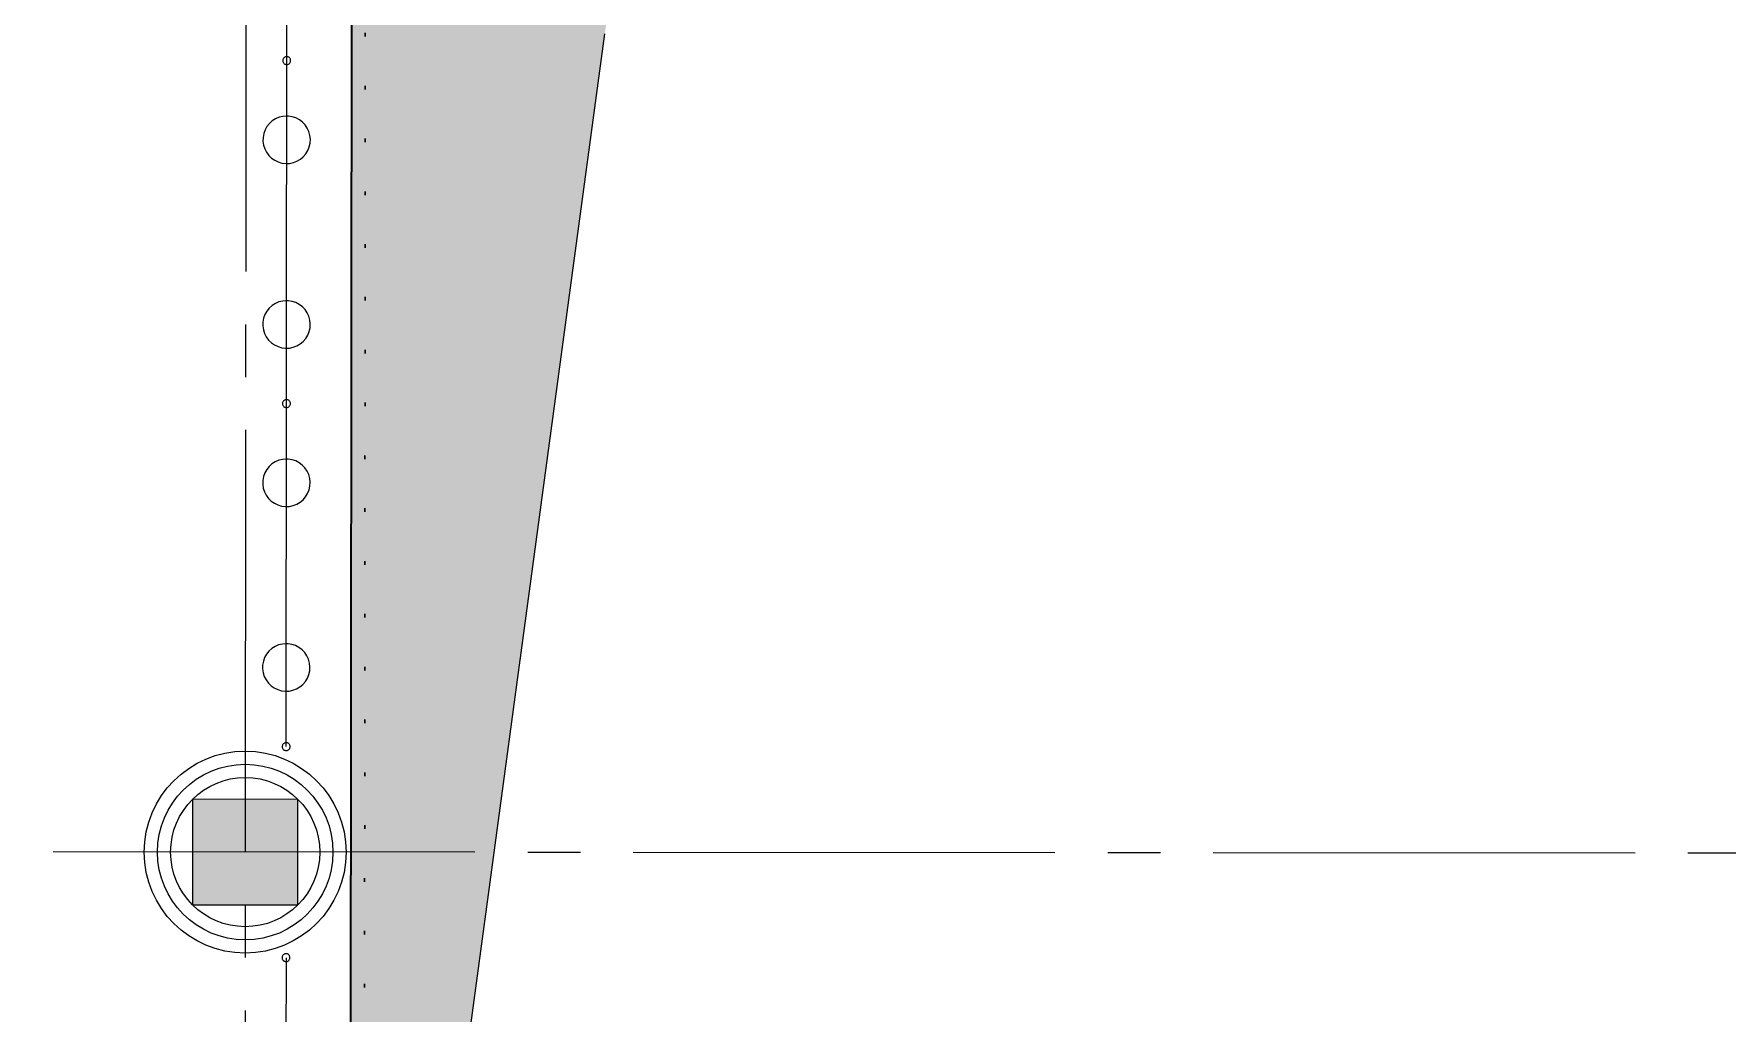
# Model space of a CAD drawing. Header units: millimetres. Extents: x 1949 to 134543, y 1145 to 48705.
# Drawn here: x 114829 to 118040, y 33158 to 35014 of the extents above; entities that cross this region are included whole.
import ezdxf

# ---------------------------------------------------------------- set-up
doc = ezdxf.new("R2010")
doc.units = ezdxf.units.MM
doc.linetypes.add('LTYPE_5', pattern=[1100, 800, -100, 100, -100])
doc.linetypes.add('LTYPE_9', pattern=[100, 0, -100])
for name, color, linetype, lineweight, true_color in [('STANDARD', 18, 'Continuous', 25, 0x000000), ('Общий01', 18, 'Continuous', 13, 0x000000), ('Общий02', 18, 'Continuous', 18, 0x000000), ('Перекрытие_ж_бетон', 18, 'Continuous', 50, 0x000000)]:
    doc.layers.add(name, color=color, linetype=linetype, lineweight=lineweight, true_color=true_color)

msp = doc.modelspace()

# ---------------------------------------------------------------- hatches: boundary and pattern name
at = {"layer": 'Общий01', "linetype": 'Continuous', "lineweight": 5}
msp.add_hatch(color=252, dxfattribs=at).paths.add_polyline_path([(115129.4, 33363.2), (115329.4, 33363.1), (115329.6, 33563.1), (115129.6, 33563.2)])
at = {"layer": 'Общий02', "linetype": 'Continuous', "lineweight": 5}
msp.add_hatch(color=252, dxfattribs=at).paths.add_polyline_path([(116592.2, 35667.5), (119116.4, 35881.8), (119116.7, 36260.1), (116181.7, 36262.4), (116168.6, 36262.3), (116155.5, 36262), (116142.4, 36261.4), (116129.4, 36260.6), (116116.3, 36259.6), (116103.3, 36258.4), (116090.3, 36256.9), (116077.3, 36255.2), (116064.4, 36253.3), (116051.5, 36251.1), (116038.6, 36248.7), (116025.8, 36246.1), (116013, 36243.3), (116000.2, 36240.3), (115987.6, 36237), (115974.9, 36233.5), (115962.4, 36229.8), (115949.9, 36225.9), (115937.5, 36221.7), (115925.1, 36217.4), (115912.9, 36212.8), (115900.7, 36208), (115888.6, 36203), (115876.6, 36197.8), (115864.7, 36192.4), (115852.9, 36186.8), (115841.1, 36180.9), (115829.5, 36174.9), (115818, 36168.7), (115806.6, 36162.2), (115795.3, 36155.6), (115784.2, 36148.8), (115773.1, 36141.7), (115762.2, 36134.5), (115751.4, 36127.1), (115740.7, 36119.5), (115730.2, 36111.7), (115719.8, 36103.8), (115709.6, 36095.6), (115699.5, 36087.3), (115689.5, 36078.8), (115679.7, 36070.2), (115670, 36061.3), (115660.5, 36052.3), (115651.2, 36043.2), (115642, 36033.8), (115633, 36024.3), (115624.1, 36014.7), (115615.5, 36004.9), (115607, 35994.9), (115598.6, 35984.9), (115590.5, 35974.6), (115582.5, 35964.2), (115574.7, 35953.7), (115567.1, 35943.1), (115559.7, 35932.3), (115552.4, 35921.4), (115545.4, 35910.3), (115538.5, 35899.2), (115531.9, 35887.9), (115525.4, 35876.5), (115519.2, 35865), (115513.1, 35853.4), (115507.3, 35841.7), (115501.6, 35829.9), (115496.2, 35818), (115491, 35806), (115485.9, 35793.9), (115481.1, 35781.7), (115476.5, 35769.5), (115472.2, 35757.1), (115468, 35744.7), (115464.1, 35732.2), (115460.3, 35719.7), (115456.8, 35707.1), (115453.5, 35694.4), (115450.5, 35681.7), (115447.6, 35668.9), (115445, 35656.1), (115442.6, 35643.2), (115440.4, 35630.3), (115438.5, 35617.4), (115436.8, 35604.4), (115435.3, 35591.4), (115434, 35578.4), (115433, 35565.3), (115432.2, 35552.2), (115431.6, 35539.2), (115431.2, 35526.1), (115431.1, 35513), (115427.9, 31438.2), (115911.5, 35013.7), (115913.3, 35026.7), (115915.2, 35039.7), (115917.4, 35052.6), (115919.9, 35065.4), (115922.5, 35078.2), (115925.4, 35091), (115928.5, 35103.7), (115931.8, 35116.4), (115935.3, 35129), (115939.1, 35141.5), (115943, 35154), (115947.2, 35166.4), (115951.6, 35178.7), (115956.2, 35191), (115961.1, 35203.1), (115966.1, 35215.2), (115971.4, 35227.2), (115976.8, 35239.1), (115982.5, 35250.9), (115988.4, 35262.6), (115994.4, 35274.2), (116000.7, 35285.7), (116007.2, 35297), (116013.9, 35308.3), (116020.7, 35319.4), (116027.8, 35330.4), (116035.1, 35341.3), (116042.5, 35352.1), (116050.1, 35362.7), (116057.9, 35373.2), (116065.9, 35383.6), (116074.1, 35393.8), (116082.5, 35403.9), (116091, 35413.8), (116099.7, 35423.6), (116108.6, 35433.2), (116117.6, 35442.7), (116126.8, 35452), (116136.1, 35461.1), (116145.7, 35470.1), (116155.3, 35478.9), (116165.2, 35487.6), (116175.1, 35496.1), (116185.3, 35504.4), (116195.5, 35512.5), (116205.9, 35520.4), (116216.5, 35528.2), (116227.1, 35535.8), (116238, 35543.1), (116248.9, 35550.3), (116259.9, 35557.3), (116271.1, 35564.1), (116282.4, 35570.8), (116293.8, 35577.2), (116305.3, 35583.4), (116317, 35589.4), (116328.7, 35595.2), (116340.5, 35600.8), (116352.4, 35606.2), (116364.5, 35611.4), (116376.6, 35616.4), (116388.8, 35621.1), (116401, 35625.7), (116413.4, 35630), (116425.8, 35634.1), (116438.3, 35638), (116450.8, 35641.7), (116463.5, 35645.2), (116476.1, 35648.4), (116488.9, 35651.5), (116501.7, 35654.3), (116514.5, 35656.8), (116527.4, 35659.2), (116540.3, 35661.3), (116553.2, 35663.2), (116566.2, 35664.9), (116579.2, 35666.3)])

# ---------------------------------------------------------------- linework, layer by layer
at = {"layer": 'STANDARD', "color": 252, "linetype": 'Continuous', "lineweight": 25}
for p, q in [((115307.2, 33663.1), (115309.3, 36263.1)), ((115304.7, 34969.7), (115303.7, 34969.1)), ((115305.8, 34970.2), (115304.7, 34969.7)), ((115307, 34970.5), (115305.8, 34970.2)), ((115308.2, 34970.6), (115307, 34970.5)), ((115308.8, 34970.6), (115308.2, 34970.6)), ((115308.2, 34970.6), (115308.2, 34970.6)), ((115310, 34970.4), (115308.8, 34970.6)), ((115311.2, 34970), (115310, 34970.4)), ((115312.3, 34969.4), (115311.2, 34970)), ((115300.7, 34963.1), (115300.7, 34963.1)), ((115301, 34965.1), (115300.8, 34963.9)), ((115300.8, 34963.9), (115300.8, 34962.6)), ((115300.8, 34962.6), (115300.9, 34961.4)), ((115300.9, 34961.4), (115301.3, 34960.3)), ((115301.4, 34966.2), (115301, 34965.1)), ((115301.3, 34960.3), (115301.9, 34959.2)), ((115302, 34967.3), (115301.4, 34966.2)), ((115301.9, 34959.2), (115302.6, 34958.2)), ((115302.8, 34968.2), (115302, 34967.3)), ((115302.6, 34958.2), (115303.5, 34957.3)), ((115303.7, 34969.1), (115302.8, 34968.2)), ((115303.5, 34957.3), (115304.5, 34956.6)), ((115304.5, 34956.6), (115305.6, 34956.1)), ((115305.6, 34956.1), (115306.7, 34955.7)), ((115306.7, 34955.7), (115308, 34955.6)), ((115308, 34955.6), (115309.2, 34955.7)), ((115308.2, 34955.6), (115308.2, 34955.6)), ((115309.2, 34955.7), (115310.4, 34955.9)), ((115310.4, 34955.9), (115311.5, 34956.3)), ((115311.5, 34956.3), (115312.6, 34957)), ((115313.2, 34968.7), (115312.3, 34969.4)), ((115312.6, 34957), (115313.5, 34957.8)), ((115314.1, 34967.8), (115313.2, 34968.7)), ((115313.5, 34957.8), (115314.3, 34958.7)), ((115314.8, 34966.8), (115314.1, 34967.8)), ((115314.3, 34958.7), (115314.9, 34959.7)), ((115315.3, 34965.7), (115314.8, 34966.8)), ((115314.9, 34959.7), (115315.4, 34960.9)), ((115315.6, 34964.5), (115315.3, 34965.7)), ((115315.4, 34960.9), (115315.7, 34962.1)), ((115315.7, 34963.3), (115315.6, 34964.5)), ((115315.7, 34962.1), (115315.7, 34963.3)), ((115315.7, 34963.1), (115315.7, 34963.1)), ((115275.3, 34843.9), (115270.8, 34838.2)), ((115280.8, 34848.8), (115275.3, 34843.9)), ((115287, 34852.8), (115280.8, 34848.8)), ((115293.7, 34855.7), (115287, 34852.8)), ((115300.8, 34857.5), (115293.7, 34855.7)), ((115308.2, 34858.1), (115300.8, 34857.5)), ((115308.2, 34858.1), (115308.2, 34858.1)), ((115311.6, 34858), (115308.2, 34858.1)), ((115318.8, 34856.8), (115311.6, 34858)), ((115325.8, 34854.5), (115318.8, 34856.8)), ((115332.3, 34851.1), (115325.8, 34854.5)), ((115338.1, 34846.6), (115332.3, 34851.1)), ((115343.2, 34841.3), (115338.1, 34846.6)), ((115347.3, 34835.2), (115343.2, 34841.3)), ((115263.1, 34813.1), (115263.1, 34813.1)), ((115263.4, 34817.7), (115263.2, 34810.3)), ((115263.2, 34810.3), (115264.3, 34803)), ((115264.7, 34824.9), (115263.4, 34817.7)), ((115267.2, 34831.8), (115264.7, 34824.9)), ((115270.8, 34838.2), (115267.2, 34831.8)), ((115350.4, 34828.5), (115347.3, 34835.2)), ((115352.3, 34821.5), (115350.4, 34828.5)), ((115353.1, 34814.2), (115352.3, 34821.5)), ((115352.7, 34806.8), (115353.1, 34814.2)), ((115353.1, 34813.1), (115353.1, 34813.1)), ((115264.3, 34803), (115266.5, 34796)), ((115266.5, 34796), (115269.8, 34789.5)), ((115269.8, 34789.5), (115274.2, 34783.6)), ((115274.2, 34783.6), (115279.4, 34778.5)), ((115279.4, 34778.5), (115285.4, 34774.2)), ((115334.1, 34776.3), (115339.7, 34781)), ((115339.7, 34781), (115344.5, 34786.6)), ((115344.5, 34786.6), (115348.3, 34792.9)), ((115348.3, 34792.9), (115351.1, 34799.7)), ((115351.1, 34799.7), (115352.7, 34806.8)), ((115285.4, 34774.2), (115292, 34771.1)), ((115292, 34771.1), (115299.1, 34769)), ((115299.1, 34769), (115306.4, 34768.1)), ((115306.4, 34768.1), (115313.7, 34768.4)), ((115308.1, 34768.1), (115308.1, 34768.1)), ((115313.7, 34768.4), (115320.9, 34769.9)), ((115320.9, 34769.9), (115327.7, 34772.6)), ((115327.7, 34772.6), (115334.1, 34776.3)), ((115270.5, 34488.2), (115266.9, 34481.8)), ((115275.1, 34493.9), (115270.5, 34488.2)), ((115280.5, 34498.8), (115275.1, 34493.9)), ((115286.7, 34502.8), (115280.5, 34498.8)), ((115293.4, 34505.7), (115286.7, 34502.8)), ((115300.6, 34507.5), (115293.4, 34505.7)), ((115307.9, 34508.1), (115300.6, 34507.5)), ((115307.9, 34508.1), (115307.9, 34508.1)), ((115311.3, 34508), (115307.9, 34508.1)), ((115318.6, 34506.8), (115311.3, 34508)), ((115325.5, 34504.5), (115318.6, 34506.8)), ((115332, 34501.1), (115325.5, 34504.5)), ((115337.9, 34496.6), (115332, 34501.1)), ((115342.9, 34491.3), (115337.9, 34496.6)), ((115347, 34485.2), (115342.9, 34491.3)), ((115262.8, 34463.1), (115262.8, 34463.1)), ((115263.1, 34467.7), (115262.9, 34460.3)), ((115262.9, 34460.3), (115264, 34453)), ((115264.4, 34474.9), (115263.1, 34467.7)), ((115266.9, 34481.8), (115264.4, 34474.9)), ((115350.1, 34478.5), (115347, 34485.2)), ((115352.1, 34471.5), (115350.1, 34478.5)), ((115350.8, 34449.7), (115352.4, 34456.8)), ((115352.8, 34464.2), (115352.1, 34471.5)), ((115352.4, 34456.8), (115352.8, 34464.2)), ((115352.8, 34463.1), (115352.8, 34463.1)), ((115264, 34453), (115266.2, 34446)), ((115266.2, 34446), (115269.5, 34439.5)), ((115269.5, 34439.5), (115273.9, 34433.6)), ((115273.9, 34433.6), (115279.1, 34428.5)), ((115279.1, 34428.5), (115285.1, 34424.2)), ((115285.1, 34424.2), (115291.8, 34421.1)), ((115327.5, 34422.6), (115333.8, 34426.3)), ((115333.8, 34426.3), (115339.4, 34431)), ((115339.4, 34431), (115344.2, 34436.6)), ((115344.2, 34436.6), (115348, 34442.9)), ((115348, 34442.9), (115350.8, 34449.7)), ((115291.8, 34421.1), (115298.8, 34419)), ((115298.8, 34419), (115306.1, 34418.1)), ((115306.1, 34418.1), (115313.4, 34418.4)), ((115307.8, 34418.1), (115307.8, 34418.1)), ((115313.4, 34418.4), (115320.6, 34419.9)), ((115320.6, 34419.9), (115327.5, 34422.6)), ((115300.3, 34313.9), (115300.2, 34312.6)), ((115300.2, 34313.1), (115300.2, 34313.1)), ((115300.2, 34312.6), (115300.4, 34311.4)), ((115300.5, 34315.1), (115300.3, 34313.9)), ((115300.4, 34311.4), (115300.8, 34310.3)), ((115300.9, 34316.2), (115300.5, 34315.1)), ((115300.8, 34310.3), (115301.3, 34309.2)), ((115301.5, 34317.3), (115300.9, 34316.2)), ((115301.3, 34309.2), (115302.1, 34308.2)), ((115302.3, 34318.2), (115301.5, 34317.3)), ((115302.1, 34308.2), (115302.9, 34307.3)), ((115303.2, 34319.1), (115302.3, 34318.2)), ((115302.9, 34307.3), (115303.9, 34306.6)), ((115304.2, 34319.7), (115303.2, 34319.1)), ((115303.9, 34306.6), (115305, 34306.1)), ((115305.3, 34320.2), (115304.2, 34319.7)), ((115305, 34306.1), (115306.2, 34305.7)), ((115306.5, 34320.5), (115305.3, 34320.2)), ((115306.2, 34305.7), (115307.4, 34305.6)), ((115307.7, 34320.6), (115306.5, 34320.5)), ((115307.4, 34305.6), (115308.7, 34305.7)), ((115307.7, 34320.6), (115307.7, 34320.6)), ((115308.3, 34320.6), (115307.7, 34320.6)), ((115307.7, 34305.6), (115307.7, 34305.6)), ((115309.5, 34320.4), (115308.3, 34320.6)), ((115308.7, 34305.7), (115309.9, 34305.9)), ((115310.7, 34320), (115309.5, 34320.4)), ((115309.9, 34305.9), (115311, 34306.3)), ((115311.8, 34319.4), (115310.7, 34320)), ((115311, 34306.3), (115312.1, 34307)), ((115312.7, 34318.7), (115311.8, 34319.4)), ((115312.1, 34307), (115313, 34307.8)), ((115313.6, 34317.8), (115312.7, 34318.7)), ((115313, 34307.8), (115313.8, 34308.7)), ((115314.3, 34316.8), (115313.6, 34317.8)), ((115313.8, 34308.7), (115314.4, 34309.7)), ((115314.8, 34315.7), (115314.3, 34316.8)), ((115314.4, 34309.7), (115314.9, 34310.9)), ((115315.1, 34314.5), (115314.8, 34315.7)), ((115314.9, 34310.9), (115315.2, 34312.1)), ((115315.2, 34313.3), (115315.1, 34314.5)), ((115315.2, 34312.1), (115315.2, 34313.3)), ((115315.2, 34313.1), (115315.2, 34313.1)), ((115286.5, 34202.8), (115280.3, 34198.8)), ((115293.2, 34205.7), (115286.5, 34202.8)), ((115300.3, 34207.5), (115293.2, 34205.7)), ((115307.6, 34208.1), (115300.3, 34207.5)), ((115307.6, 34208.1), (115307.6, 34208.1)), ((115311.1, 34208), (115307.6, 34208.1)), ((115318.3, 34206.8), (115311.1, 34208)), ((115325.3, 34204.5), (115318.3, 34206.8)), ((115331.8, 34201.1), (115325.3, 34204.5)), ((115337.6, 34196.6), (115331.8, 34201.1)), ((115262.8, 34167.7), (115262.7, 34160.3)), ((115264.2, 34174.9), (115262.8, 34167.7)), ((115266.7, 34181.8), (115264.2, 34174.9)), ((115270.3, 34188.2), (115266.7, 34181.8)), ((115274.8, 34193.9), (115270.3, 34188.2)), ((115280.3, 34198.8), (115274.8, 34193.9)), ((115342.7, 34191.3), (115337.6, 34196.6)), ((115346.8, 34185.2), (115342.7, 34191.3)), ((115349.9, 34178.5), (115346.8, 34185.2)), ((115351.8, 34171.5), (115349.9, 34178.5)), ((115352.6, 34164.2), (115351.8, 34171.5)), ((115262.6, 34163.1), (115262.6, 34163.1)), ((115262.7, 34160.3), (115263.7, 34153)), ((115263.7, 34153), (115266, 34146)), ((115266, 34146), (115269.3, 34139.5)), ((115269.3, 34139.5), (115273.6, 34133.6)), ((115339.2, 34131), (115344, 34136.6)), ((115344, 34136.6), (115347.8, 34142.9)), ((115347.8, 34142.9), (115350.6, 34149.7)), ((115350.6, 34149.7), (115352.2, 34156.8)), ((115352.2, 34156.8), (115352.6, 34164.2)), ((115352.6, 34163.1), (115352.6, 34163.1)), ((115273.6, 34133.6), (115278.9, 34128.5)), ((115278.9, 34128.5), (115284.9, 34124.2)), ((115284.9, 34124.2), (115291.5, 34121.1)), ((115291.5, 34121.1), (115298.6, 34119)), ((115298.6, 34119), (115305.9, 34118.1)), ((115305.9, 34118.1), (115313.2, 34118.4)), ((115307.6, 34118.1), (115307.6, 34118.1)), ((115313.2, 34118.4), (115320.4, 34119.9)), ((115320.4, 34119.9), (115327.2, 34122.6)), ((115327.2, 34122.6), (115333.6, 34126.3)), ((115333.6, 34126.3), (115339.2, 34131)), ((115280, 33848.8), (115274.6, 33843.9)), ((115286.2, 33852.8), (115280, 33848.8)), ((115292.9, 33855.7), (115286.2, 33852.8)), ((115300.1, 33857.5), (115292.9, 33855.7)), ((115307.4, 33858.1), (115300.1, 33857.5)), ((115307.4, 33858.1), (115307.4, 33858.1)), ((115310.8, 33858), (115307.4, 33858.1)), ((115318, 33856.8), (115310.8, 33858)), ((115325, 33854.5), (115318, 33856.8)), ((115331.5, 33851.1), (115325, 33854.5)), ((115337.4, 33846.6), (115331.5, 33851.1)), ((115342.4, 33841.3), (115337.4, 33846.6)), ((115262.6, 33817.7), (115262.4, 33810.3)), ((115263.9, 33824.9), (115262.6, 33817.7)), ((115266.4, 33831.8), (115263.9, 33824.9)), ((115270, 33838.2), (115266.4, 33831.8)), ((115274.6, 33843.9), (115270, 33838.2)), ((115346.5, 33835.2), (115342.4, 33841.3)), ((115349.6, 33828.5), (115346.5, 33835.2)), ((115351.5, 33821.5), (115349.6, 33828.5)), ((115352.3, 33814.2), (115351.5, 33821.5)), ((115351.9, 33806.8), (115352.3, 33814.2)), ((115262.3, 33813.1), (115262.3, 33813.1)), ((115262.4, 33810.3), (115263.5, 33803)), ((115263.5, 33803), (115265.7, 33796)), ((115265.7, 33796), (115269, 33789.5)), ((115269, 33789.5), (115273.4, 33783.6)), ((115273.4, 33783.6), (115278.6, 33778.5)), ((115338.9, 33781), (115343.7, 33786.6)), ((115343.7, 33786.6), (115347.5, 33792.9)), ((115347.5, 33792.9), (115350.3, 33799.7)), ((115350.3, 33799.7), (115351.9, 33806.8)), ((115352.3, 33813.1), (115352.3, 33813.1)), ((115278.6, 33778.5), (115284.6, 33774.2)), ((115284.6, 33774.2), (115291.2, 33771.1)), ((115291.2, 33771.1), (115298.3, 33769)), ((115298.3, 33769), (115305.6, 33768.1)), ((115305.6, 33768.1), (115312.9, 33768.4)), ((115307.3, 33768.1), (115307.3, 33768.1)), ((115312.9, 33768.4), (115320.1, 33769.9)), ((115320.1, 33769.9), (115327, 33772.6)), ((115327, 33772.6), (115333.3, 33776.3)), ((115333.3, 33776.3), (115338.9, 33781)), ((115299.8, 33663.9), (115299.7, 33662.6)), ((115299.7, 33663.1), (115299.7, 33663.1)), ((115299.7, 33662.6), (115299.9, 33661.4)), ((115300, 33665.1), (115299.8, 33663.9)), ((115299.9, 33661.4), (115300.3, 33660.3)), ((115300.4, 33666.2), (115300, 33665.1)), ((115300.3, 33660.3), (115300.8, 33659.2)), ((115301, 33667.3), (115300.4, 33666.2)), ((115300.8, 33659.2), (115301.6, 33658.2)), ((115301.8, 33668.2), (115301, 33667.3)), ((115301.6, 33658.2), (115302.4, 33657.3)), ((115302.7, 33669.1), (115301.8, 33668.2)), ((115302.4, 33657.3), (115303.4, 33656.6)), ((115303.7, 33669.7), (115302.7, 33669.1)), ((115303.4, 33656.6), (115304.5, 33656.1)), ((115304.8, 33670.2), (115303.7, 33669.7)), ((115304.5, 33656.1), (115305.7, 33655.7)), ((115306, 33670.5), (115304.8, 33670.2)), ((115305.7, 33655.7), (115306.9, 33655.6)), ((115307.2, 33670.6), (115306, 33670.5)), ((115306.9, 33655.6), (115308.1, 33655.7)), ((115307.2, 33670.6), (115307.2, 33670.6)), ((115307.8, 33670.6), (115307.2, 33670.6)), ((115307.2, 33655.6), (115307.2, 33655.6)), ((115309, 33670.4), (115307.8, 33670.6)), ((115308.1, 33655.7), (115309.3, 33655.9)), ((115310.2, 33670), (115309, 33670.4)), ((115309.3, 33655.9), (115310.5, 33656.3)), ((115311.2, 33669.4), (115310.2, 33670)), ((115310.5, 33656.3), (115311.5, 33657)), ((115312.2, 33668.7), (115311.2, 33669.4)), ((115311.5, 33657), (115312.5, 33657.8)), ((115313.1, 33667.8), (115312.2, 33668.7)), ((115312.5, 33657.8), (115313.3, 33658.7)), ((115313.7, 33666.8), (115313.1, 33667.8)), ((115313.3, 33658.7), (115313.9, 33659.7)), ((115314.3, 33665.7), (115313.7, 33666.8)), ((115313.9, 33659.7), (115314.4, 33660.9)), ((115314.6, 33664.5), (115314.3, 33665.7)), ((115314.4, 33660.9), (115314.6, 33662.1)), ((115314.7, 33663.3), (115314.6, 33664.5)), ((115314.6, 33662.1), (115314.7, 33663.3)), ((115314.7, 33663.1), (115314.7, 33663.1)), ((115301.6, 33268.4), (115300.8, 33267.5)), ((115302.6, 33269.2), (115301.6, 33268.4)), ((115303.6, 33269.8), (115302.6, 33269.2)), ((115304.8, 33270.3), (115303.6, 33269.8)), ((115306, 33270.5), (115304.8, 33270.3)), ((115307.2, 33270.6), (115306, 33270.5)), ((115306.9, 33270.6), (115306.9, 33270.6)), ((115308.4, 33270.4), (115307.2, 33270.6)), ((115309.6, 33270.1), (115308.4, 33270.4)), ((115310.7, 33269.6), (115309.6, 33270.1)), ((115311.7, 33268.9), (115310.7, 33269.6)), ((115312.6, 33268), (115311.7, 33268.9)), ((115313.3, 33267), (115312.6, 33268)), ((115299.5, 33264.1), (115299.4, 33262.9)), ((115299.4, 33263.1), (115299.4, 33263.1)), ((115299.4, 33262.9), (115299.5, 33261.7)), ((115299.7, 33265.3), (115299.5, 33264.1)), ((115299.5, 33261.7), (115299.9, 33260.5)), ((115300.2, 33266.5), (115299.7, 33265.3)), ((115299.9, 33260.5), (115300.4, 33259.4)), ((115300.8, 33267.5), (115300.2, 33266.5)), ((115300.4, 33259.4), (115301.1, 33258.4)), ((115301.1, 33258.4), (115301.9, 33257.5)), ((115301.9, 33257.5), (115302.9, 33256.8)), ((115302.9, 33256.8), (115304, 33256.2)), ((115304, 33256.2), (115305.1, 33255.8)), ((115306.9, 33263.1), (115304.8, 30663.1)), ((115305.1, 33255.8), (115306.3, 33255.6)), ((115306.3, 33255.6), (115306.9, 33255.6)), ((115306.9, 33255.6), (115308.1, 33255.7)), ((115306.9, 33255.6), (115306.9, 33255.6)), ((115308.1, 33255.7), (115309.3, 33256)), ((115309.3, 33256), (115310.4, 33256.5)), ((115310.4, 33256.5), (115311.5, 33257.1)), ((115311.5, 33257.1), (115312.4, 33258)), ((115312.4, 33258), (115313.1, 33258.9)), ((115313.1, 33258.9), (115313.7, 33260)), ((115313.8, 33265.9), (115313.3, 33267)), ((115313.7, 33260), (115314.1, 33261.1)), ((115314.2, 33264.8), (115313.8, 33265.9)), ((115314.1, 33261.1), (115314.4, 33262.3)), ((115314.4, 33263.6), (115314.2, 33264.8)), ((115314.4, 33262.3), (115314.4, 33263.6)), ((115314.4, 33263.1), (115314.4, 33263.1)), ((115306.8, 33158.1), (115306.8, 33158.1))]:
    msp.add_line(p, q, dxfattribs=at)
at = {"layer": 'STANDARD', "color": 252, "linetype": 'Continuous', "lineweight": 35}
msp.add_line((115431.1, 35513), (115427.9, 31413), dxfattribs=at)
at = {"layer": 'STANDARD', "color": 252, "linetype": 'Continuous', "lineweight": 5}
msp.add_line((115427.9, 31438.2), (115911.5, 35013.7), dxfattribs=at)
at = {"layer": 'STANDARD', "color": 252, "linetype": 'Continuous', "lineweight": 25}
for radius in [191.4, 166.4]:
    msp.add_circle((115229.5, 33463.2), radius, dxfattribs=at)
at = {"layer": 'Общий01', "color": 252, "linetype": 'LTYPE_5', "lineweight": 5}
for p, q in [((115237.1, 43063.2), (115210.6, 9563.2)), ((131065.2, 33450.6), (103009.5, 33472.8))]:
    msp.add_line(p, q, dxfattribs=at)
at = {"layer": 'Общий01', "color": 252, "linetype": 'Continuous', "lineweight": 25}
for p, q in [((115129.6, 33563.2), (115129.4, 33363.2)), ((115329.6, 33563.1), (115129.6, 33563.2)), ((115329.4, 33363.1), (115329.6, 33563.1)), ((115129.4, 33363.2), (115329.4, 33363.1))]:
    msp.add_line(p, q, dxfattribs=at)
at = {"layer": 'Перекрытие_ж_бетон', "color": 252, "linetype": 'LTYPE_9', "lineweight": 70}
msp.add_line((115457.7, 35513), (115454.4, 31413), dxfattribs=at)
at = {"layer": 'Перекрытие_ж_бетон', "color": 252, "linetype": 'Continuous', "lineweight": 5}
msp.add_circle((115229.5, 33463.2), 141.4, dxfattribs=at)

doc.saveas('drawing.dxf')
